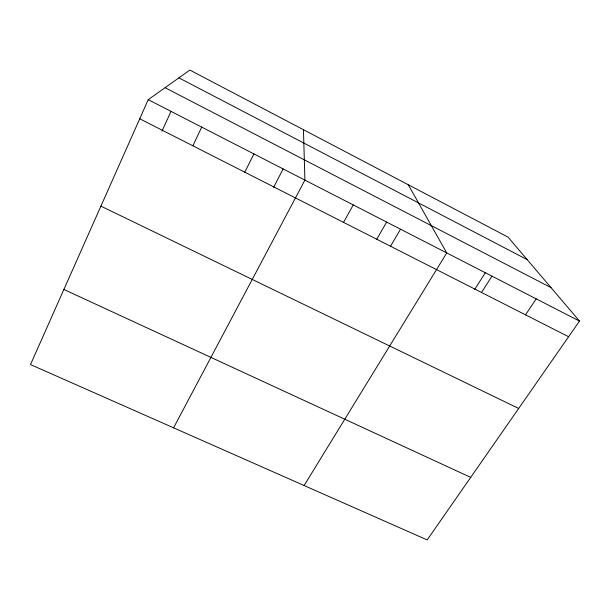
<?xml version="1.0" encoding="UTF-8"?>
<svg xmlns="http://www.w3.org/2000/svg" width="610" height="610" viewBox="0 0 610 610"><rect width="100%" height="100%" fill="white"/><g stroke="black" fill="none" stroke-linecap="round" stroke-linejoin="round"><path stroke-width="0.91" d="M148.23 99.666L30.5 364.574L427.168 539.926L579.5 321.089L508.008 237.099L189.87 70.074L148.23 99.666L579.5 321.089M161.947 131.242L170.937 111.554M192.874 145.805L201.712 127.124M244.77 172.18L253.928 153.926M273.593 187.377L283.116 168.985M173.583 427.824L304.909 180.102L303.452 129.709M343.529 222.36L353.251 204.929M376.774 239.204L386.702 222.01M390.537 246.249L400.518 229.2M304.123 485.529L446.749 252.929L408.227 184.716M474.694 289.414L485.438 272.54M481.503 292.472L491.965 276.147M525.523 314.844L536.205 298.862M63.882 289.468L470.699 477.386M100.909 206.142L518.675 408.464M139.728 118.797L568.611 336.735M165.081 87.695L551.036 287.653M178.913 77.859L527.192 259.639"/></g></svg>
